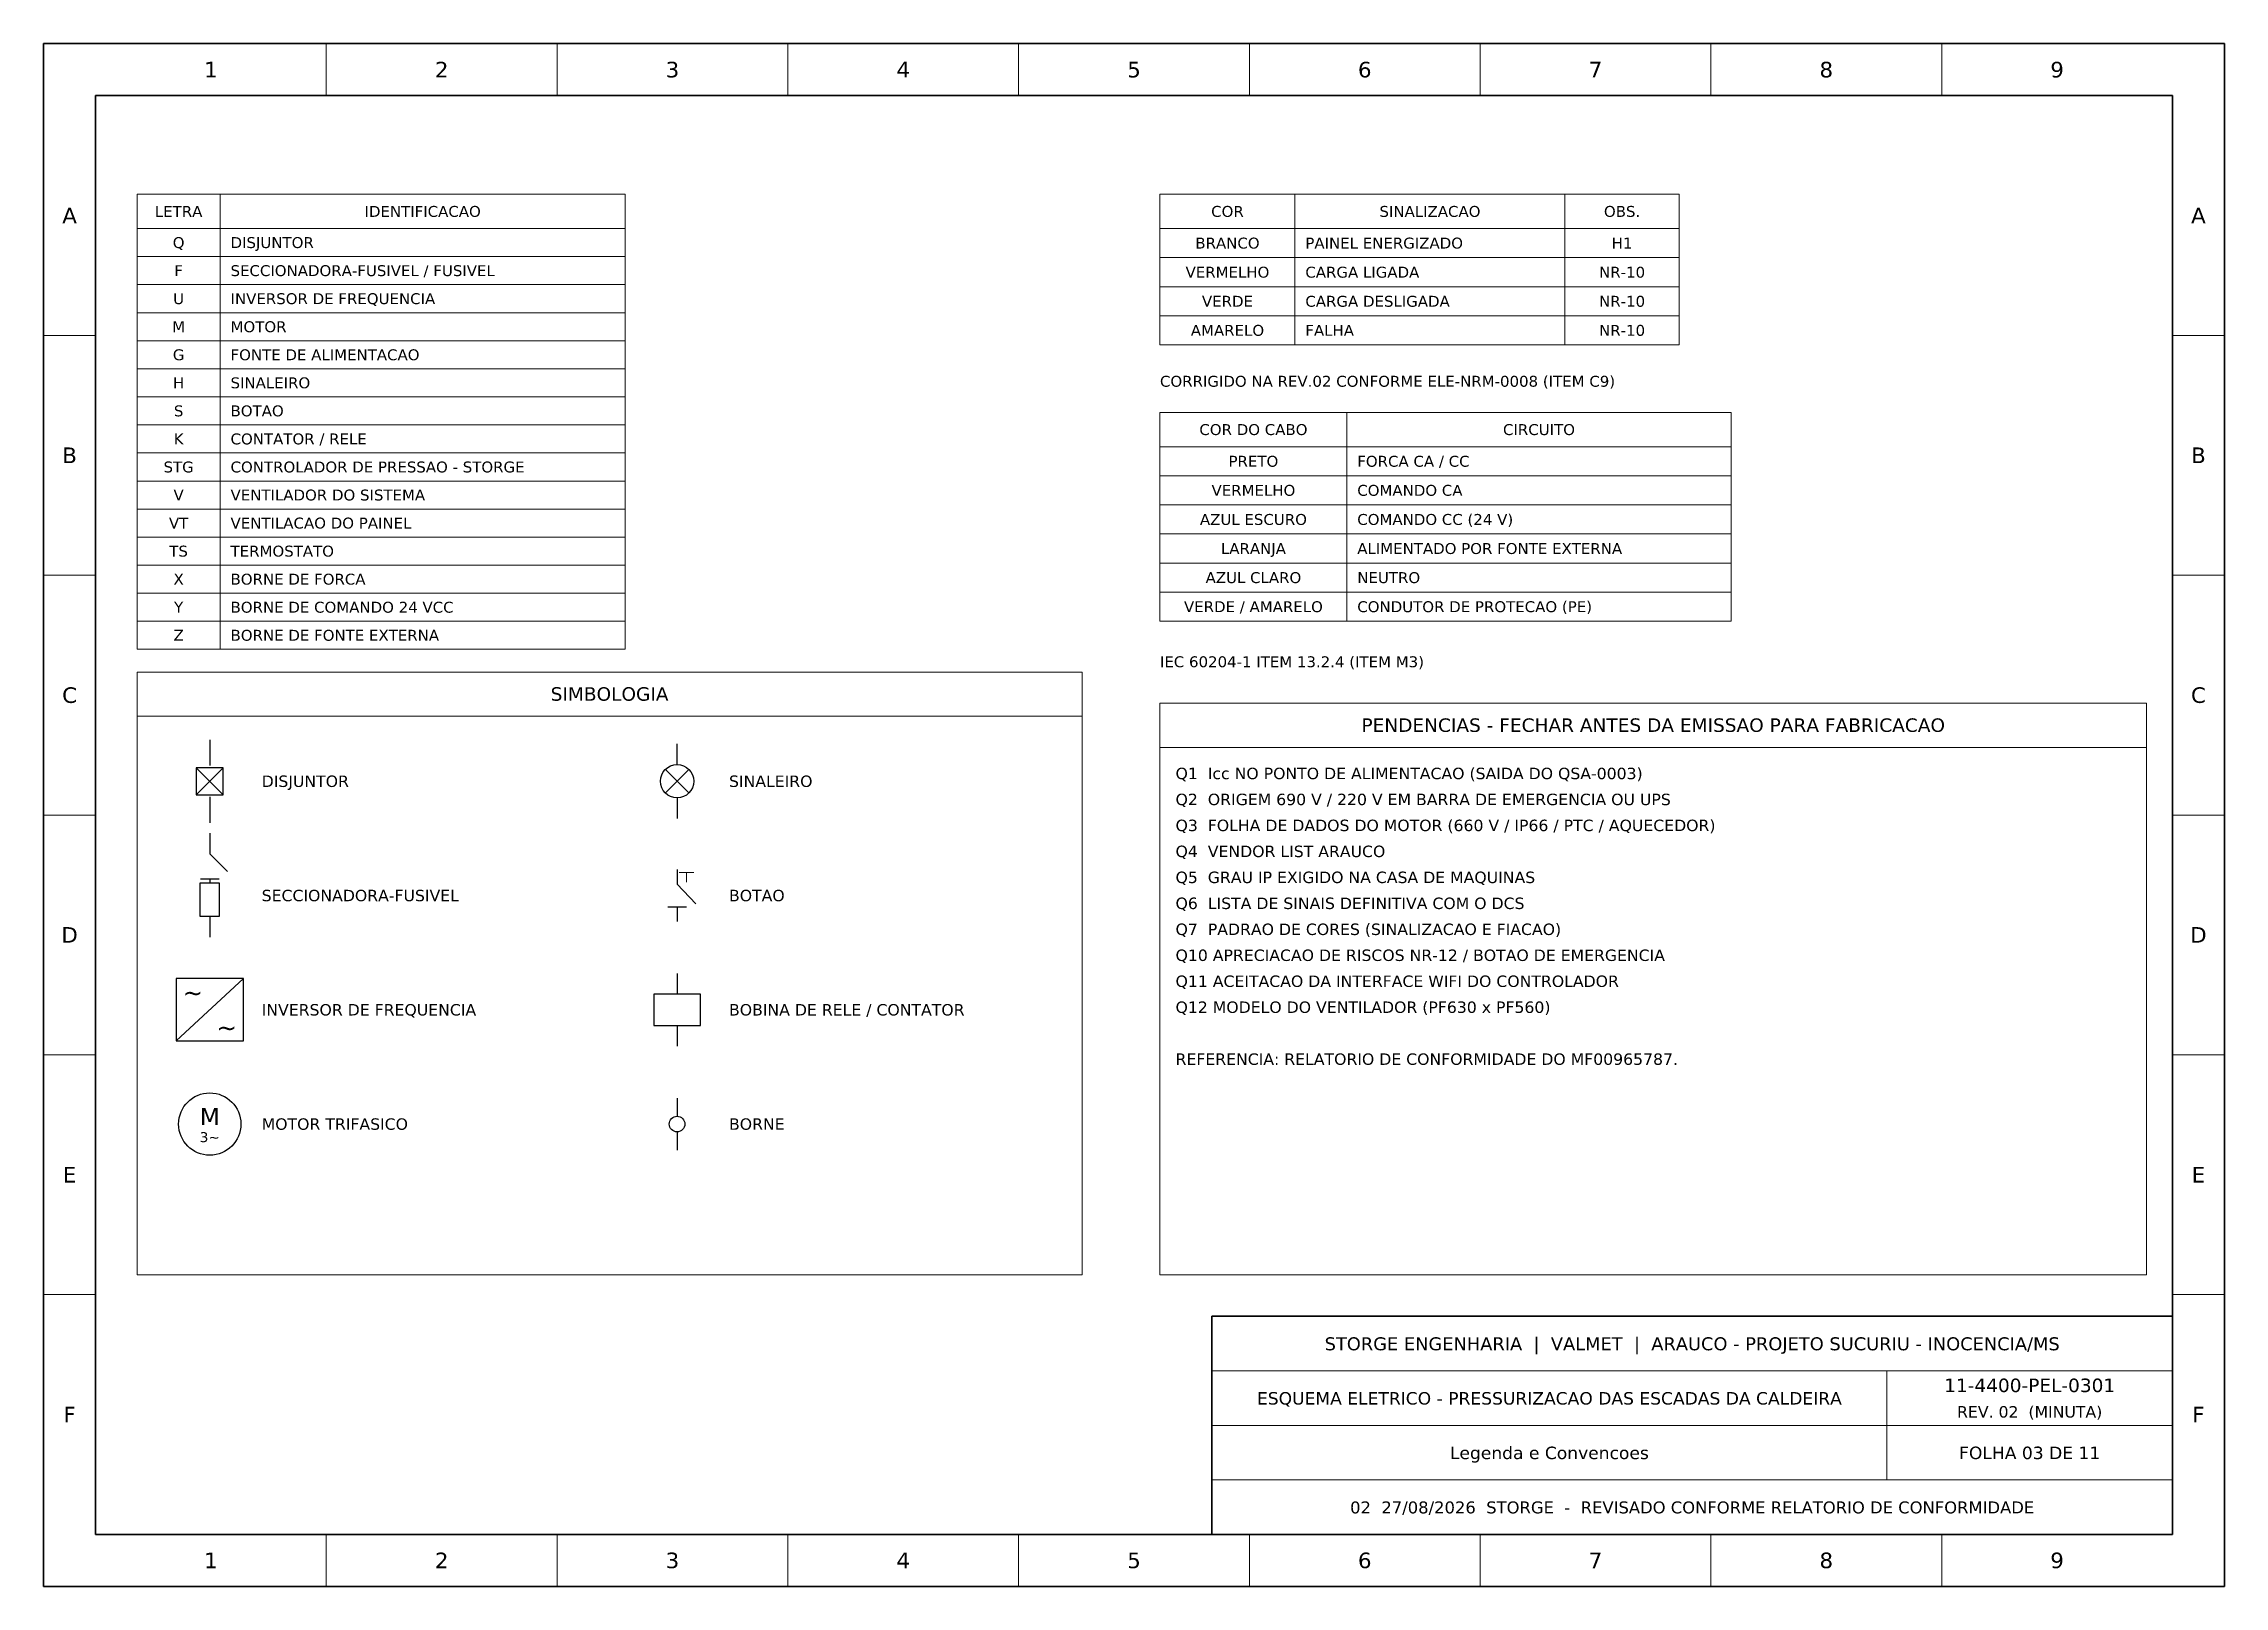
# Model space of a CAD drawing. Header units: millimetres. Extents: x 0 to 420, y 0 to 297.
import ezdxf
from ezdxf.enums import TextEntityAlignment as Align

# ---------------------------------------------------------------- set-up
doc = ezdxf.new("R2010")
doc.units = ezdxf.units.MM
doc.header["$LTSCALE"] = 4
for name, color, linetype in [('CARIMBO', 7, 'Continuous'), ('ESQUEMA', 7, 'Continuous'), ('MOLDURA', 8, 'Continuous'), ('NOTAS', 7, 'Continuous'), ('TAGS', 1, 'Continuous'), ('TEXTO', 7, 'Continuous')]:
    doc.layers.add(name, color=color, linetype=linetype)
doc.styles.add('TXT', font='DejaVuSans.ttf')

msp = doc.modelspace()

# ---------------------------------------------------------------- linework, layer by layer
at = {"layer": 'CARIMBO', "lineweight": 18}
for p, q in [((225, 41.5), (410, 41.5)), ((355, 20.5), (355, 41.5)), ((225, 31), (410, 31)), ((225, 20.5), (410, 20.5))]:
    msp.add_line(p, q, dxfattribs=at)
at = {"layer": 'CARIMBO', "lineweight": 35}
msp.add_lwpolyline([(225, 10), (410, 10), (410, 52), (225, 52)], close=True, dxfattribs=at)
at = {"layer": 'ESQUEMA', "lineweight": 25}
for p, q in [((32, 163), (32, 158)), ((122, 158.2), (122, 162.2)), ((32, 152), (32, 147)), ((122, 151.8), (122, 147.8)), ((32, 145), (32, 141)), ((32, 141), (35.4, 137.6)), ((30.2, 136.2), (33.8, 136.2)), ((32, 136.2), (32, 135.4)), ((122, 138), (122, 135.2)), ((122, 135.2), (125.6, 131.4)), ((120.2, 130.8), (123.8, 130.8)), ((122, 130.8), (122, 128)), ((32, 129), (32, 125)), ((122, 118), (122, 114)), ((122, 108), (122, 104)), ((122, 94), (122, 90.5)), ((122, 87.5), (122, 84))]:
    msp.add_line(p, q, dxfattribs=at)
at = {"layer": 'ESQUEMA', "lineweight": 13}
for p, q in [((29.4, 152.4), (34.6, 157.6)), ((29.4, 157.6), (34.6, 152.4)), ((119.7, 152.7), (124.3, 157.3)), ((119.7, 157.3), (124.3, 152.7)), ((122.4, 137.4), (125.2, 137.4)), ((123.8, 135.6), (123.8, 137.4))]:
    msp.add_line(p, q, dxfattribs=at)
at = {"layer": 'ESQUEMA', "lineweight": 18}
msp.add_line((25.5, 105), (38.5, 117), dxfattribs=at)
at = {"layer": 'ESQUEMA', "lineweight": 25}
for points in [[(29.4, 152.4), (34.6, 152.4), (34.6, 157.6), (29.4, 157.6)], [(30.1, 129), (33.9, 129), (33.9, 135.4), (30.1, 135.4)], [(25.5, 105), (38.5, 105), (38.5, 117), (25.5, 117)], [(117.5, 108), (126.5, 108), (126.5, 114), (117.5, 114)]]:
    msp.add_lwpolyline(points, close=True, dxfattribs=at)
for centre, radius in [((122, 155), 3.2), ((32, 89), 6), ((122, 89), 1.5)]:
    msp.add_circle(centre, radius, dxfattribs=at)
at = {"layer": 'MOLDURA', "lineweight": 18}
for p, q in [((54.44, 287), (54.44, 297)), ((98.89, 287), (98.89, 297)), ((143.33, 287), (143.33, 297)), ((187.78, 287), (187.78, 297)), ((232.22, 287), (232.22, 297)), ((276.67, 287), (276.67, 297)), ((321.11, 287), (321.11, 297)), ((365.56, 287), (365.56, 297)), ((34, 180.4), (34, 268)), ((241, 239), (241, 268)), ((293, 239), (293, 268)), ((18, 261.4), (112, 261.4)), ((215, 261.4), (315, 261.4)), ((0, 240.83), (10, 240.83)), ((410, 240.83), (420, 240.83)), ((251, 185.8), (251, 226)), ((215, 219.4), (325, 219.4)), ((0, 194.67), (10, 194.67)), ((410, 194.67), (420, 194.67)), ((18, 167.5), (200, 167.5)), ((215, 161.5), (405, 161.5)), ((0, 148.5), (10, 148.5)), ((410, 148.5), (420, 148.5)), ((0, 102.33), (10, 102.33)), ((410, 102.33), (420, 102.33)), ((0, 56.17), (10, 56.17)), ((410, 56.17), (420, 56.17)), ((54.44, 0), (54.44, 10)), ((98.89, 0), (98.89, 10)), ((143.33, 0), (143.33, 10)), ((187.78, 0), (187.78, 10)), ((232.22, 0), (232.22, 10)), ((276.67, 0), (276.67, 10)), ((321.11, 0), (321.11, 10)), ((365.56, 0), (365.56, 10))]:
    msp.add_line(p, q, dxfattribs=at)
at = {"layer": 'MOLDURA', "lineweight": 13}
for p, q in [((18, 256), (112, 256)), ((215, 255.8), (315, 255.8)), ((18, 250.6), (112, 250.6)), ((215, 250.2), (315, 250.2)), ((18, 245.2), (112, 245.2)), ((215, 244.6), (315, 244.6)), ((18, 239.8), (112, 239.8)), ((18, 234.4), (112, 234.4)), ((18, 229), (112, 229)), ((18, 223.6), (112, 223.6)), ((18, 218.2), (112, 218.2)), ((18, 212.8), (112, 212.8)), ((215, 213.8), (325, 213.8)), ((18, 207.4), (112, 207.4)), ((215, 208.2), (325, 208.2)), ((18, 202), (112, 202)), ((215, 202.6), (325, 202.6)), ((18, 196.6), (112, 196.6)), ((215, 197), (325, 197)), ((18, 191.2), (112, 191.2)), ((215, 191.4), (325, 191.4)), ((18, 185.8), (112, 185.8))]:
    msp.add_line(p, q, dxfattribs=at)
at = {"layer": 'MOLDURA', "lineweight": 35}
for points in [[(0, 0), (420, 0), (420, 297), (0, 297)], [(10, 10), (410, 10), (410, 287), (10, 287)]]:
    msp.add_lwpolyline(points, close=True, dxfattribs=at)
at = {"layer": 'MOLDURA', "lineweight": 18}
for points in [[(18, 180.4), (112, 180.4), (112, 268), (18, 268)], [(215, 239), (315, 239), (315, 268), (215, 268)], [(215, 185.8), (325, 185.8), (325, 226), (215, 226)], [(18, 60), (200, 60), (200, 176), (18, 176)], [(215, 60), (405, 60), (405, 170), (215, 170)]]:
    msp.add_lwpolyline(points, close=True, dxfattribs=at)

# ---------------------------------------------------------------- texts
at = {"layer": 'CARIMBO', "style": 'TXT'}
for s, height, p in [('STORGE ENGENHARIA  |  VALMET  |  ARAUCO - PROJETO SUCURIU - INOCENCIA/MS', 2.5, (317.5, 46.7)), ('11-4400-PEL-0301', 2.6, (382.5, 38.7)), ('ESQUEMA ELETRICO - PRESSURIZACAO DAS ESCADAS DA CALDEIRA', 2.4, (290, 36.2)), ('REV. 02  (MINUTA)', 2.2, (382.5, 33.6)), ('Legenda e Convencoes', 2.4, (290, 25.7)), ('FOLHA 03 DE 11', 2.4, (382.5, 25.7)), ('02  27/08/2026  STORGE  -  REVISADO CONFORME RELATORIO DE CONFORMIDADE', 2.3, (317.5, 15.2))]:
    msp.add_text(s, height=height, dxfattribs=at).set_placement(p, align=Align.MIDDLE_CENTER)
at = {"layer": 'ESQUEMA', "style": 'TXT'}
for s, height, p in [('~', 3.4, (28.75, 114.36)), ('~', 3.4, (35.25, 107.64)), ('M', 3.3, (32, 90.44)), ('3~', 1.92, (32, 86.48))]:
    msp.add_text(s, height=height, dxfattribs=at).set_placement(p, align=Align.MIDDLE_CENTER)
at = {"layer": 'MOLDURA', "style": 'TXT'}
for s, p in [('1', (32.22, 292)), ('2', (76.67, 292)), ('3', (121.11, 292)), ('4', (165.56, 292)), ('5', (210, 292)), ('6', (254.44, 292)), ('7', (298.89, 292)), ('8', (343.33, 292)), ('9', (387.78, 292)), ('A', (5, 263.92)), ('A', (415, 263.92)), ('B', (5, 217.75)), ('B', (415, 217.75)), ('C', (5, 171.58)), ('C', (415, 171.58)), ('D', (5, 125.42)), ('D', (415, 125.42)), ('E', (5, 79.25)), ('E', (415, 79.25)), ('F', (5, 33.08)), ('F', (415, 33.08)), ('1', (32.22, 5)), ('2', (76.67, 5)), ('3', (121.11, 5)), ('4', (165.56, 5)), ('5', (210, 5)), ('6', (254.44, 5)), ('7', (298.89, 5)), ('8', (343.33, 5)), ('9', (387.78, 5))]:
    msp.add_text(s, height=3, dxfattribs=at).set_placement(p, align=Align.MIDDLE_CENTER)
at = {"layer": 'NOTAS', "style": 'TXT'}
for s, p in [('Q1  Icc NO PONTO DE ALIMENTACAO (SAIDA DO QSA-0003)', (218, 156.5)), ('Q2  ORIGEM 690 V / 220 V EM BARRA DE EMERGENCIA OU UPS', (218, 151.5)), ('Q3  FOLHA DE DADOS DO MOTOR (660 V / IP66 / PTC / AQUECEDOR)', (218, 146.5)), ('Q4  VENDOR LIST ARAUCO', (218, 141.5)), ('Q5  GRAU IP EXIGIDO NA CASA DE MAQUINAS', (218, 136.5)), ('Q6  LISTA DE SINAIS DEFINITIVA COM O DCS', (218, 131.5)), ('Q7  PADRAO DE CORES (SINALIZACAO E FIACAO)', (218, 126.5)), ('Q10 APRECIACAO DE RISCOS NR-12 / BOTAO DE EMERGENCIA', (218, 121.5)), ('Q11 ACEITACAO DA INTERFACE WIFI DO CONTROLADOR', (218, 116.5)), ('Q12 MODELO DO VENTILADOR (PF630 x PF560)', (218, 111.5)), ('REFERENCIA: RELATORIO DE CONFORMIDADE DO MF00965787.', (218, 101.5))]:
    msp.add_text(s, height=2.2, dxfattribs=at).set_placement(p, align=Align.MIDDLE_LEFT)
at = {"layer": 'TAGS', "style": 'TXT'}
for s, p in [('CORRIGIDO NA REV.02 CONFORME ELE-NRM-0008 (ITEM C9)', (215, 232)), ('IEC 60204-1 ITEM 13.2.4 (ITEM M3)', (215, 178))]:
    msp.add_text(s, height=2.1, dxfattribs=at).set_placement(p, align=Align.MIDDLE_LEFT)
at = {"layer": 'TEXTO', "style": 'TXT'}
for s, height, p in [('LETRA', 2.1, (26, 264.7)), ('IDENTIFICACAO', 2.1, (73, 264.7)), ('COR', 2.1, (228, 264.7)), ('SINALIZACAO', 2.1, (267, 264.7)), ('OBS.', 2.1, (304, 264.7)), ('Q', 2.1, (26, 258.7)), ('BRANCO', 2.1, (228, 258.6)), ('H1', 2.1, (304, 258.6)), ('F', 2.1, (26, 253.3)), ('VERMELHO', 2.1, (228, 253)), ('NR-10', 2.1, (304, 253)), ('U', 2.1, (26, 247.9)), ('VERDE', 2.1, (228, 247.4)), ('NR-10', 2.1, (304, 247.4)), ('M', 2.1, (26, 242.5)), ('AMARELO', 2.1, (228, 241.8)), ('NR-10', 2.1, (304, 241.8)), ('G', 2.1, (26, 237.1)), ('H', 2.1, (26, 231.7)), ('S', 2.1, (26, 226.3)), ('COR DO CABO', 2.1, (233, 222.7)), ('CIRCUITO', 2.1, (288, 222.7)), ('K', 2.1, (26, 220.9)), ('STG', 2.1, (26, 215.5)), ('PRETO', 2.1, (233, 216.6)), ('V', 2.1, (26, 210.1)), ('VERMELHO', 2.1, (233, 211)), ('AZUL ESCURO', 2.1, (233, 205.4)), ('VT', 2.1, (26, 204.7)), ('TS', 2.1, (26, 199.3)), ('LARANJA', 2.1, (233, 199.8)), ('X', 2.1, (26, 193.9)), ('AZUL CLARO', 2.1, (233, 194.2)), ('Y', 2.1, (26, 188.5)), ('VERDE / AMARELO', 2.1, (233, 188.6)), ('Z', 2.1, (26, 183.1)), ('SIMBOLOGIA', 2.6, (109, 171.8)), ('PENDENCIAS - FECHAR ANTES DA EMISSAO PARA FABRICACAO', 2.6, (310, 165.8))]:
    msp.add_text(s, height=height, dxfattribs=at).set_placement(p, align=Align.MIDDLE_CENTER)
for s, height, p in [('DISJUNTOR', 2.1, (36, 258.7)), ('PAINEL ENERGIZADO', 2.1, (243, 258.6)), ('SECCIONADORA-FUSIVEL / FUSIVEL', 2.1, (36, 253.3)), ('CARGA LIGADA', 2.1, (243, 253)), ('INVERSOR DE FREQUENCIA', 2.1, (36, 247.9)), ('CARGA DESLIGADA', 2.1, (243, 247.4)), ('MOTOR', 2.1, (36, 242.5)), ('FALHA', 2.1, (243, 241.8)), ('FONTE DE ALIMENTACAO', 2.1, (36, 237.1)), ('SINALEIRO', 2.1, (36, 231.7)), ('BOTAO', 2.1, (36, 226.3)), ('CONTATOR / RELE', 2.1, (36, 220.9)), ('CONTROLADOR DE PRESSAO - STORGE', 2.1, (36, 215.5)), ('FORCA CA / CC', 2.1, (253, 216.6)), ('VENTILADOR DO SISTEMA', 2.1, (36, 210.1)), ('COMANDO CA', 2.1, (253, 211)), ('COMANDO CC (24 V)', 2.1, (253, 205.4)), ('VENTILACAO DO PAINEL', 2.1, (36, 204.7)), ('TERMOSTATO', 2.1, (36, 199.3)), ('ALIMENTADO POR FONTE EXTERNA', 2.1, (253, 199.8)), ('BORNE DE FORCA', 2.1, (36, 193.9)), ('NEUTRO', 2.1, (253, 194.2)), ('BORNE DE COMANDO 24 VCC', 2.1, (36, 188.5)), ('CONDUTOR DE PROTECAO (PE)', 2.1, (253, 188.6)), ('BORNE DE FONTE EXTERNA', 2.1, (36, 183.1)), ('DISJUNTOR', 2.2, (42, 155)), ('SINALEIRO', 2.2, (132, 155)), ('SECCIONADORA-FUSIVEL', 2.2, (42, 133)), ('BOTAO', 2.2, (132, 133)), ('INVERSOR DE FREQUENCIA', 2.2, (42, 111)), ('BOBINA DE RELE / CONTATOR', 2.2, (132, 111)), ('MOTOR TRIFASICO', 2.2, (42, 89)), ('BORNE', 2.2, (132, 89))]:
    msp.add_text(s, height=height, dxfattribs=at).set_placement(p, align=Align.MIDDLE_LEFT)

doc.saveas('drawing.dxf')
